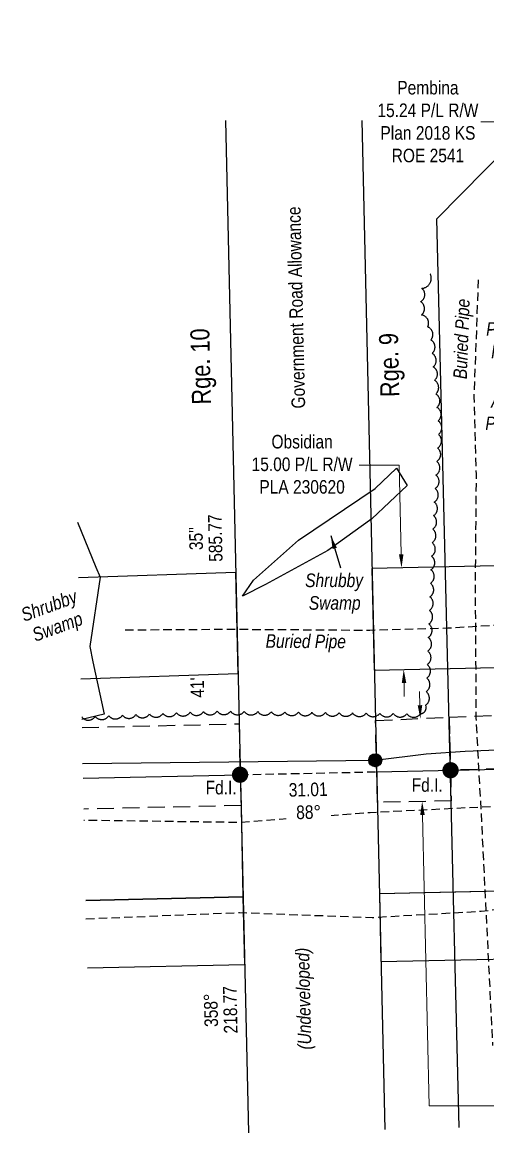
# Model space of a CAD drawing. Extents: x 610284 to 614883, y 5902184 to 5905806.
# Drawn here: x 610284 to 610628, y 5903225 to 5904044 of the extents above; entities that cross this region are included whole.
import ezdxf
from ezdxf.enums import TextEntityAlignment as Align

# ---------------------------------------------------------------- set-up
doc = ezdxf.new("R2010")
doc.units = 0
doc.header["$LTSCALE"] = 5
doc.header["$PDSIZE"] = 0.5
for name, pattern in [('0', [1, 1, 0]), ('foc-FLOWLINE', [3.75, 2.5, -1.25]), ('foc-TIELINE', [1.875, 1.25, -0.625]), ('UG_PIPE', [1.875, 1.25, -0.625])]:
    doc.linetypes.add(name, pattern=pattern)
doc.layers.get('Defpoints').update_dxf_attribs({"color": 9})
for name, color, linetype in [('AS-CABLE', 224, 'foc-CABLE'), ('AS-PIPE-UG', 44, 'UG_PIPE'), ('AS-PIPE-UG-T', 44, 'Continuous'), ('AS-POWER', 104, 'foc-POWER'), ('AS-POWER-EXISTING-PP', 72, 'Continuous'), ('C-RW', 13, 'Continuous'), ('D-TXT', 6, 'Continuous'), ('F-EZE', 190, 'foc-FLOWLINE'), ('F-RW', 190, 'Continuous'), ('L-BD', 7, 'Continuous'), ('L-MON', 1, 'Continuous'), ('L-ROAD-T', 7, 'Continuous'), ('L-SEC', 7, 'Continuous'), ('L-TIE', 7, 'foc-TIELINE'), ('T-BUSH', 110, '0'), ('WETLAND', 143, 'Continuous'), ('WETLAND-T', 146, 'Continuous')]:
    doc.layers.add(name, color=color, linetype=linetype)
for name, color, linetype, lineweight in [('C-RW-T', 13, 'Continuous', 9), ('F-EZE-T', 190, 'Continuous', 9), ('F-RW-T', 190, 'Continuous', 9), ('T-TEXT', 48, 'Continuous', 18)]:
    doc.layers.add(name, color=color, linetype=linetype, lineweight=lineweight)
doc.styles.add('80CG', font='ARIALN.TTF', dxfattribs={"height": 10})
doc.styles.add('80L', font='ARIALN.TTF', dxfattribs={"height": 10})
doc.styles.add('80LS', font='ARIALNI.TTF', dxfattribs={"height": 10})
doc.styles.add('foc-LtypeFont', font='ARIALN.TTF', dxfattribs={"height": 7.35})
doc.linetypes.add('foc-CABLE', pattern='A,2,-1,["C",foc-LtypeFont,S=0.2,R=0,X=-0.625,Y=-0.75],-1.24,8', length=12.24)
doc.linetypes.add('foc-POWER', pattern='A,6,-1,["P",foc-LtypeFont,S=0.2,R=0,X=-0.625,Y=-0.75],-1.24,4', length=12.24)
doc.dimstyles.new('Compass 5 000', dxfattribs={"dimscale": 5, "dimtxt": 9, "dimasz": 2, "dimexe": 0.2, "dimexo": 0.0625, "dimgap": 0.5, "dimtad": 0, "dimtih": 1, "dimtoh": 1, "dimzin": 0, "dimdsep": 46, "dimtxsty": '80CG', "dimcen": 0.1, "dimse1": 1, "dimse2": 1, "dimclrd": 256, "dimclrt": 256, "dimaunit": 1, "dimadec": 4, "dimazin": 0, "dimtfac": 0.06, "dimtofl": 0, "dimtmove": 0, "dimatfit": 1, "dimfxl": 0.2, "dimtolj": 1, "dimtzin": 0, "dimlwd": -1, "dimarcsym": 0})

# ---------------------------------------------------------------- blocks, each defined once
blk = doc.blocks.new('fdia')
at = {"color": 255, "const_width": 1}
blk.add_lwpolyline([(-0.5, 0, 1), (0.5, 0, 1)], format="xyb", close=True, dxfattribs=at)
blk = doc.blocks.new('Fdiaa')
blk.add_blockref('fdia', (0, 0))
blk = doc.blocks.new('fdib')
at = {"color": 1, "const_width": 1.6}
blk.add_lwpolyline([(-0.4, 0, 1), (0.4, 0, 1)], format="xyb", close=True, dxfattribs=at)
at = {"color": 1}
blk.add_circle((0, 0), 0.8, dxfattribs=at)
blk = doc.blocks.new('Fdibb')
blk.add_blockref('fdib', (0, 0))
blk = doc.blocks.new('fdicc')
for name in ['Fdibb', 'Fdiaa']:
    blk.add_blockref(name, (0, 0))
blk = doc.blocks.new('FDI')
blk.add_blockref('fdicc', (0, 0))
blk = doc.blocks.new('POWERPOLE')
h = blk.add_hatch(color=255)
edge = h.paths.add_edge_path()
edge.add_arc((0, 0), 0.96, 0, 360)
at = {"linetype": 'Continuous'}
for p, q in [((0.68, -0.68), (-0.68, 0.68)), ((-0.68, -0.68), (0.68, 0.68))]:
    blk.add_line(p, q, dxfattribs=at)
blk.add_circle((0, 0), 0.96, dxfattribs=at)
blk = doc.blocks.new('*D492')
at = {"layer": 'Defpoints', "color": 0, "transparency": 16777216}
for p in [(610646.98, 5903956.62), (610651.5, 5903961.21), (610705.63, 5903907.92)]:
    blk.add_point(p, dxfattribs=at)
at = {"layer": 'F-RW-T', "transparency": 16777216}
for p, q in [((610632.72, 5903970.65), (610622.72, 5903970.65)), ((610639.85, 5903963.64), (610632.72, 5903970.65)), ((610708.24, 5903896.31), (610715.36, 5903889.3))]:
    blk.add_line(p, q, dxfattribs=at)
for points in [[(610641.02, 5903964.82), (610638.68, 5903962.45), (610646.98, 5903956.62)], [(610709.4, 5903897.5), (610707.07, 5903895.13), (610701.11, 5903903.33)]]:
    blk.add_solid(points, dxfattribs=at)
at = {"layer": 'F-RW-T', "transparency": 16777216, "insert": (610583.64, 5903970.65), "char_height": 10, "attachment_point": 5, "style": '80CG'}
blk.add_mtext('\\A1;Pembina\\P15.24 P/L R/W\\PPlan 2018 KS\\PROE 2541', dxfattribs=at)

msp = doc.modelspace()

# ---------------------------------------------------------------- linework, layer by layer
at = {"layer": 'AS-CABLE', "flags": 128}
msp.add_lwpolyline([(610545.094, 5903498.48), (610544.769, 5903499.734), (610582.25, 5903504.553), (610611.198, 5903506.462), (610640.207, 5903507.741), (610653.382, 5903509.051), (610662.049, 5903516.613), (610670.131, 5903544.527), (610680.637, 5903583.832), (610688.219, 5903610.812), (610692.172, 5903634.118), (610697.485, 5903677.916), (610696.936, 5903703.316), (610699.23, 5903721.289), (610695.156, 5903744.555), (610687.019, 5903758.12), (610685.53, 5903782.531)], dxfattribs=at)
at = {"layer": 'AS-PIPE-UG', "flags": 128}
for points in [[(610620.813, 5903854.039), (610619.113, 5903810.524), (610617.548, 5903767.724), (610619.178, 5903710.809), (610618.493, 5903629.819), (610619.068, 5903530.674), (610623.283, 5903451.444), (610631.331, 5903289.442)], [(610331.47, 5903382.855), (610444.713, 5903387.414), (610542.488, 5903383.779), (610623.008, 5903388.429), (610700.693, 5903396.729), (610779.278, 5903390.374), (610828.758, 5903389.724), (610840.953, 5903390.299), (610841.313, 5903394.259), (610838.968, 5903453.249), (610835.778, 5903510.564), (610835.568, 5903556.274), (610837.303, 5903619.834), (610841.043, 5903655.334), (610840.583, 5903672.814), (610824.558, 5903672.744), (610804.593, 5903672.879), (610764.896, 5903674.8)], [(610360.333, 5903595.854), (610436.363, 5903596.399), (610540.858, 5903595.679), (610598.323, 5903597.289), (610650.663, 5903600.499), (610726.228, 5903599.644), (610761.538, 5903605.709), (610767.318, 5903608.879), (610767.443, 5903622.604), (610766.684, 5903638.159)], [(611342.298, 5903460.01), (611247.203, 5903461.604), (611018.658, 5903464.049), (610831.518, 5903462.339), (610649.843, 5903466.464), (610540.933, 5903460.984), (610444.908, 5903453.824), (610329.929, 5903455.357)]]:
    msp.add_lwpolyline(points, dxfattribs=at)
at = {"layer": 'AS-POWER', "flags": 128}
msp.add_lwpolyline([(610328.975, 5903497.446), (610544.769, 5903499.734)], dxfattribs=at)
at = {"layer": 'C-RW'}
msp.add_lwpolyline([(610544.106, 5903566.19), (610824.401, 5903572.255), (610819.186, 5903785.979), (610744.236, 5903784.235), (610747.619, 5903645.583), (610542.396, 5903641.142)], close=True, dxfattribs=at)
for points in [[(610326.02, 5903634.56), (610441.691, 5903638.372), (610443.402, 5903563.396), (610327.735, 5903559.588)], [(610545.816, 5903491.238), (611377.716, 5903509.239), (611573.118, 5903464.04), (611552.843, 5903376.389), (611368.408, 5903419.051), (610547.868, 5903401.296)], [(610329.41, 5903486.427), (610445.098, 5903489.059), (610445.812, 5903466.318), (610447.152, 5903399.023), (610331.47, 5903396.41)]]:
    msp.add_lwpolyline(points, dxfattribs=at)
at = {"layer": 'C-RW-T'}
for p, q in [((610562.533, 5903717.374), (610532.998, 5903717.374)), ((610563.956, 5903651.607), (610562.533, 5903717.374)), ((610566.011, 5903556.666), (610566.227, 5903546.672))]:
    msp.add_line(p, q, dxfattribs=at)
for points in [[(610565.622, 5903651.643), (610562.291, 5903651.571), (610564.173, 5903641.613)], [(610567.676, 5903556.702), (610564.345, 5903556.63), (610565.795, 5903566.659)]]:
    msp.add_solid(points, dxfattribs=at)
at = {"layer": 'F-EZE'}
for points in [[(610713.113, 5903633.605), (610716.558, 5903494.948), (610676.506, 5903494.203), (610600.351, 5903492.461), (610599.37, 5903531.593), (610675.513, 5903534.226), (610673.175, 5903628.316), (610673.011, 5903632.596), (610672.07, 5903673.03), (610712.109, 5903674.019), (610713.113, 5903633.605)], [(610600.328, 5903492.349), (610600.878, 5903469.835), (610546.411, 5903468.596), (610545.035, 5903528.933), (610599.37, 5903531.593), (610600.328, 5903492.349)]]:
    msp.add_lwpolyline(points, close=True, dxfattribs=at)
msp.add_lwpolyline([(610328.551, 5903523.962), (610444.437, 5903526.585), (610445.098, 5903489.059), (610445.812, 5903466.318), (610329.929, 5903463.752)], dxfattribs=at)
at = {"layer": 'F-EZE-T'}
for p, q in [((610577.778, 5903540.331), (610577.551, 5903550.324)), ((610579.621, 5903459.353), (610584.5, 5903244.902)), ((610584.5, 5903244.902), (610846.765, 5903244.902))]:
    msp.add_line(p, q, dxfattribs=at)
for points in [[(610579.444, 5903540.368), (610576.113, 5903540.293), (610578.006, 5903530.337)], [(610581.286, 5903459.39), (610577.955, 5903459.315), (610579.393, 5903469.346)]]:
    msp.add_solid(points, dxfattribs=at)
at = {"layer": 'F-RW'}
for points in [[(610606.675, 5903228.845), (610603.774, 5903347.678), (610602.553, 5903397.717), (610601.055, 5903459.061), (610600.355, 5903487.746), (610599.397, 5903526.989), (610590.313, 5903899.064), (610661.676, 5903971.553)], [(610331.47, 5903396.41), (610447.152, 5903399.023), (610448.294, 5903348.962), (610332.616, 5903346.315)]]:
    msp.add_lwpolyline(points, dxfattribs=at)
msp.add_lwpolyline([(610548.95, 5903351.327), (610879.863, 5903358.304), (610871.203, 5903712.239), (610746.213, 5903709.229), (610671.203, 5903707.329), (610673.101, 5903632.382), (610748.065, 5903634.281), (610798.087, 5903635.485), (610803.682, 5903406.832), (610547.868, 5903401.296)], close=True, dxfattribs=at)
at = {"layer": 'L-SEC'}
for p, q in [((610434.286, 5903971.553), (610451.318, 5903224.994)), ((610534.858, 5903971.553), (610551.834, 5903227.486))]:
    msp.add_line(p, q, dxfattribs=at)
at = {"layer": 'L-TIE'}
msp.add_line((610445.098, 5903489.059), (610545.816, 5903491.238), dxfattribs=at)
at = {"layer": 'T-BUSH', "flags": 128}
msp.add_lwpolyline([(610328.312, 5903531.672, 0.5205671), (610338.298, 5903532.109, 0.5205671), (610348.285, 5903532.546, 0.5205671), (610358.272, 5903532.983, 0.5205671), (610368.258, 5903533.419, 0.5205671), (610378.245, 5903533.856, 0.5205671), (610388.231, 5903534.293, 0.5205671), (610398.218, 5903534.73, 0.5205671), (610408.205, 5903535.167, 0.5205671), (610418.191, 5903535.604, 0.5205671), (610428.178, 5903536.041, 0.5205671), (610438.173, 5903535.918, 0.5205671), (610448.168, 5903535.778, 0.5205671), (610458.163, 5903535.638, 0.5205671), (610468.158, 5903535.498, 0.5205671), (610478.154, 5903535.358, 0.5205671), (610488.149, 5903535.218, 0.5205671), (610498.144, 5903535.077, 0.5205671), (610508.139, 5903534.937, 0.5205671), (610518.134, 5903534.797, 0.5205671), (610528.129, 5903534.657, 0.5205671), (610538.125, 5903534.517, 0.5205671), (610548.12, 5903534.377, 0.5205671), (610558.115, 5903534.237, 0.5205671), (610568.11, 5903534.097, 0.5205671), (610578.105, 5903533.957, 0.5205671), (610581.924, 5903540.335, 0.5205671), (610582.322, 5903550.323, 0.5205671), (610582.721, 5903560.311, 0.5205671), (610583.119, 5903570.3, 0.5205671), (610583.517, 5903580.288, 0.5205671), (610583.915, 5903590.276, 0.5205671), (610584.313, 5903600.264, 0.5205671), (610584.712, 5903610.252, 0.5205671), (610585.11, 5903620.241, 0.5205671), (610585.508, 5903630.229, 0.5205671), (610585.906, 5903640.217, 0.5205671), (610586.304, 5903650.205, 0.5205671), (610586.703, 5903660.194, 0.5205671), (610587.173, 5903670.178, 0.5205671), (610587.77, 5903680.157, 0.5205671), (610588.367, 5903690.135, 0.5205671), (610588.965, 5903700.113, 0.5205671), (610589.562, 5903710.091, 0.5205671), (610590.16, 5903720.07, 0.5205671), (610590.757, 5903730.048, 0.5205671), (610591.355, 5903740.026, 0.5205671), (610591.221, 5903749.993, 0.5205671), (610590.32, 5903759.949, 0.5205671), (610589.419, 5903769.904, 0.5205671), (610588.517, 5903779.86, 0.5205671), (610587.616, 5903789.815, 0.5205671), (610586.714, 5903799.771, 0.5205671), (610585.813, 5903809.726, 0.5205671), (610583.519, 5903819.269, 0.5205671), (610578.854, 5903828.11, 0.5205671), (610578.255, 5903837.919, 0.5205671), (610579.274, 5903847.747, 0.5205671), (610585.416, 5903858.388, 0.5205671)], format="xyb", dxfattribs=at)
at = {"layer": 'WETLAND'}
msp.add_lwpolyline([(610447.013, 5903620.672), (610454.951, 5903632.578), (610488.288, 5903661.947), (610544.645, 5903700.047), (610560.52, 5903715.129), (610568.457, 5903702.429), (610542.263, 5903677.822), (610509.934, 5903654.48), (610463.82, 5903629.281), (610447.013, 5903620.672)], close=True, dxfattribs=at)
msp.add_lwpolyline([(610325.088, 5903675.298), (610338.844, 5903642.169), (610341.921, 5903634.76), (610334.229, 5903583.569), (610336.619, 5903572.357), (610344.854, 5903533.736), (610328.418, 5903529.753)], dxfattribs=at)

# ---------------------------------------------------------------- block references
at = {"layer": 'AS-POWER-EXISTING-PP', "xscale": 4.998079399999995, "yscale": 4.998079399999995, "zscale": 4.998079399999995}
msp.add_blockref('POWERPOLE', (610544.769, 5903499.734), dxfattribs=at)
at = {"layer": 'L-MON', "xscale": 4.998079399999994, "yscale": 4.998079399999994, "zscale": 24.99999999999988}
for p in [(610600.328, 5903492.349), (610445.098, 5903489.059)]:
    msp.add_blockref('FDI', p, dxfattribs=at)

# ---------------------------------------------------------------- texts
at = {"layer": 'AS-PIPE-UG-T', "attachment_point": 1, "style": '80L'}
for s, width, insert, char_height, rotation in [('{\\fArial Narrow|b0|i1|c0|p34;Buried Pipe}', 59.03588, (610602.331, 5903781.057), 9.99616, 87.905889), ('\\pi4.5698;{\\fArial Narrow|b0|i1|c0|p34;A/G \\P\\pi0.33705;Pipes}', 28.72892, (610625.819, 5903769.874), 9.99232, 359.612581), ('{\\fArial Narrow|b0|i1|c0|p34;Buried Pipe}', 59.03588, (610463.984, 5903592.676), 9.99616, 359.605222)]:
    msp.add_mtext_dynamic_manual_height_columns(s, width=width, gutter_width=50, heights=[0], dxfattribs=dict(at, insert=insert, char_height=char_height, rotation=rotation))
at = {"layer": 'AS-POWER', "insert": (610653.185, 5903822.758), "char_height": 9.99232, "attachment_point": 1, "style": '80L'}
msp.add_mtext_dynamic_manual_height_columns('\\pi-26.581;{\\fArial Narrow|b0|i1|c0|p34;Power\\P\\pi-22.908;Panel}', width=6.29918, gutter_width=50, heights=[0], dxfattribs=at)
at = {"layer": 'C-RW-T', "insert": (610490.84, 5903717.93), "char_height": 9.99616, "attachment_point": 5, "style": '80CG'}
msp.add_mtext('\\A1;Obsidian\\P15.00 P/L R/W\\PPLA 230620', dxfattribs=at)
at = {"layer": 'D-TXT', "color": 3, "char_height": 14.0054, "attachment_point": 1, "rotation": 91.303908, "style": '80L'}
for s, width, insert in [('Rge. 10', 73.81195, (610409.636, 5903761.869)), ('Rge. 9', 63.91019, (610548.588, 5903767.41))]:
    msp.add_mtext_dynamic_manual_height_columns(s, width=width, gutter_width=47.537, heights=[0], dxfattribs=dict(at, insert=insert))
at = {"layer": 'L-BD', "style": '80L'}
for s, rotation, p in [('585.77', 91.3031, (610426.8, 5903663.588)), ("35''", 91.3031, (610412.559, 5903663.264)), ("41'", 91.3172, (610413.52, 5903553.374)), ('358°', 91.3172, (610423.607, 5903315.386)), ('218.77', 91.3172, (610437.848, 5903315.714))]:
    msp.add_text(s, height=9.9962, rotation=rotation, dxfattribs=at).set_placement(p, align=Align.MIDDLE)
at = {"layer": 'L-MON', "char_height": 9.9962, "attachment_point": 1, "style": '80L'}
for insert in [(610419.659, 5903484.564), (610571.655, 5903486.498)]:
    msp.add_mtext_dynamic_manual_height_columns('Fd.I.', width=28.36104, gutter_width=50, heights=[0], dxfattribs=dict(at, insert=insert))
at = {"layer": 'L-ROAD-T', "style": '80L'}
msp.add_text('Government Road Allowance', height=10.00384, rotation=91.357997, dxfattribs=at).set_placement((610486.375, 5903833.587), align=Align.MIDDLE_CENTER)
at = {"layer": 'T-TEXT', "style": '80LS'}
msp.add_text('(Undeveloped)', height=10.00384, rotation=91.357997, dxfattribs=at).set_placement((610491.869, 5903323.888), align=Align.MIDDLE_CENTER)
at = {"layer": 'WETLAND-T', "insert": (610506.922, 5903637.415), "char_height": 10, "attachment_point": 1, "style": '80L'}
msp.add_mtext_dynamic_manual_height_columns('\\pi-13.801;{\\fArial Narrow|b0|i1|c0|p34;Shrubby\\P\\pi-11.093;Swamp}', width=14.94909, gutter_width=50, heights=[0], dxfattribs=at)
at = {"layer": 'WETLAND-T', "insert": (610295.415, 5903615.9), "char_height": 10, "attachment_point": 1, "rotation": 20, "style": '80L'}
msp.add_mtext_dynamic_manual_height_columns('\\pi-13.801;{\\fArial Narrow|b0|i1|c0|p34;Shrubby\\P\\pi-11.093;Swamp}', width=14.94909, gutter_width=50, heights=[0], dxfattribs=at)

# ---------------------------------------------------------------- dimensions: what is measured, and where the dimension line sits
at = {"layer": 'F-RW-T'}
dim = msp.add_linear_dim(base=(610646.976, 5903956.621), p1=(610705.629, 5903907.919), p2=(610651.495, 5903961.212), angle=135.4485, text='Pembina\\P15.24 P/L R/W\\PPlan 2018 KS\\PROE 2541', dimstyle='Compass 5 000', dxfattribs=at)
dim.commit()
dim.dimension.update_dxf_attribs({"geometry": '*D492', "text_midpoint": (610583.637, 5903970.652), "dimtype": 161})

# ---------------------------------------------------------------- leaders
at = {"layer": 'WETLAND-T'}
msp.add_leader([(610512.035, 5903665.556), (610519.211, 5903641.652)], dimstyle='Compass 5 000', dxfattribs=at)

# ---------------------------------------------------------------- next in the draw order: texts
at = {"layer": 'L-BD', "insert": (610495.197, 5903483.129), "char_height": 9.9962, "width": 28.8687, "attachment_point": 2, "rotation": 1.2142, "style": '80L', "bg_fill": 3, "box_fill_scale": 1.2, "bg_fill_color": 256, "bg_fill_transparency": 0}
msp.add_mtext('31.01 88°', dxfattribs=at)

doc.saveas('drawing.dxf')
